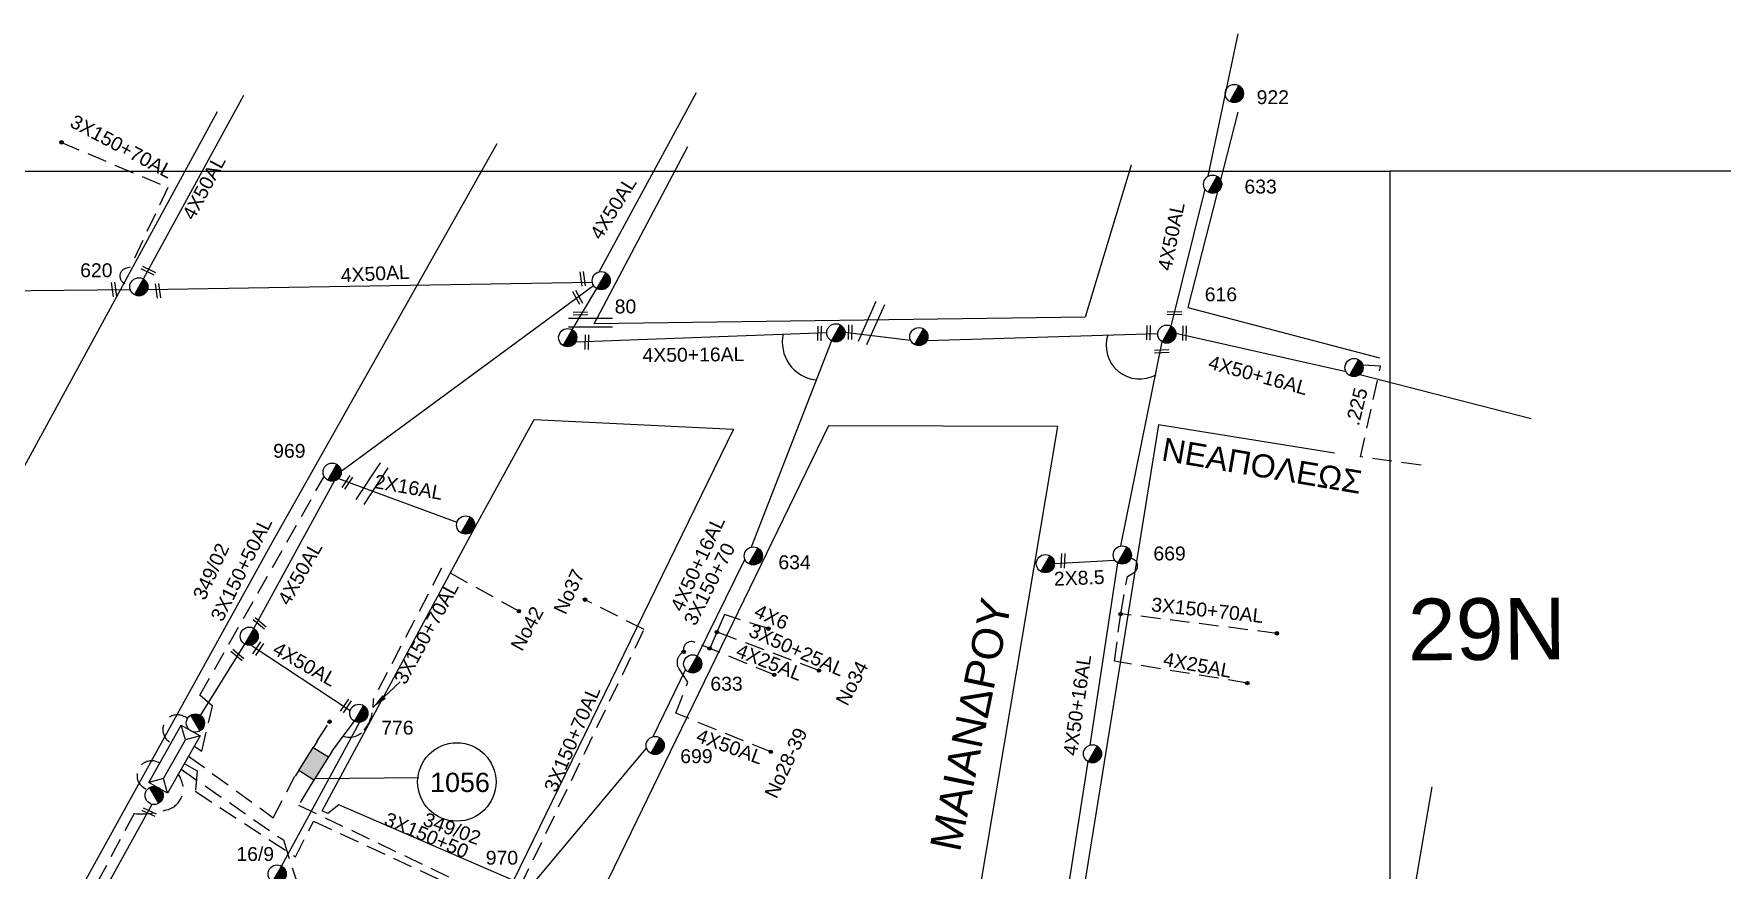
# Model space of a CAD drawing. Header units: millimetres. Extents: x 1905 to 5666, y 713 to 3158.
# Drawn here: x 2743 to 2962.2, y 1645.9 to 1754.5 of the extents above; entities that cross this region are included whole.
import ezdxf
from ezdxf.enums import TextEntityAlignment as Align

# ---------------------------------------------------------------- set-up
doc = ezdxf.new("R2010")
doc.units = ezdxf.units.MM
doc.linetypes.add('DASHED', pattern=[19.05, 12.7, -6.35])
for name, color, linetype in [('Link Box 4 Διευθύνσεων', 7, 'Continuous'), ('Γέφυρες Εναερίου Δικτύου', 7, 'Continuous'), ('Γυμνά εναέρια ΧΤ (1Φ)   2x16AL', 7, 'Continuous'), ('Γυμνά εναέρια ΧΤ (3Φ)   4x50AL', 7, 'Continuous'), ('Γυμνά εναέρια ΧΤ και ΦΟΠ (3Φ)   4x50+16AL', 7, 'Continuous'), ('Επιγραφές - Σχήματα', 7, 'Continuous'), ('Καλώδια ΧΤ   2x8.5', 7, 'DASHED'), ('Καλώδια ΧΤ   3x150+50AL', 7, 'DASHED'), ('Καλώδια ΧΤ   3x150+70AL', 7, 'DASHED'), ('Καλώδια ΧΤ   3x50+25AL', 7, 'DASHED'), ('Καλώδια ΧΤ   4x25AL', 7, 'DASHED'), ('Μηχανική τομή', 7, 'Continuous'), ('Στύλος ΦΜ', 7, 'Continuous'), ('Στύλος ΦΜ @ 1', 7, 'Continuous'), ('Συνδέσεις', 7, 'Continuous'), ('Τομή', 7, 'Continuous'), ('Υποσταθμός εναέριος 2 στύλων', 7, 'Continuous'), ('Υποσταθμός πόλεως', 7, 'Continuous'), ('Υπόβαθρο ΔΕΗ', 7, 'Continuous'), ('Υπόγεια καλώδια Παροχών ΧΤ   4x6', 7, 'DASHED')]:
    doc.layers.add(name, color=color, linetype=linetype)
doc.styles.get("Standard").update_dxf_attribs({"font": 'arial.ttf'})
doc.linetypes.add('SYN_LINE', pattern='A,0.5,-0.0001,["/\\/\\/\\/",Standard,S=0.1,R=0,X=0,Y=-0.05],-0.25', length=0.7501)
doc.dimstyles.new('ISO-25', dxfattribs={"dimtxt": 2.5, "dimasz": 2.5, "dimexe": 1.25, "dimexo": 0.625, "dimtad": 1, "dimtxsty": 'Standard', "dimcen": 2.5, "dimadec": 0, "dimazin": 0, "dimtfac": 1, "dimtmove": 0, "dimatfit": 3, "dimfxl": 1, "dimarcsym": 0})

# ---------------------------------------------------------------- blocks, each defined once
blk = doc.blocks.new('ΥΠΑΡΧΩΝ ΤΣΙΜΕΝΤΕΝΙΟΣ ΣΤΥΛΟΣ')
at = {"layer": 'Στύλος ΦΜ'}
blk.add_hatch(color=7, dxfattribs=at).paths.add_polyline_path([(-1.29, -2.28, 0.574793), (2.62, 0, 0.268822), (1.3, 2.27)])
at = {"layer": 'Στύλος ΦΜ', "color": 7}
blk.add_line((-1.29, -2.28), (1.3, 2.27), dxfattribs=at)
blk.add_circle((0, 0), 2.62, dxfattribs=at)
at = {"layer": 'Στύλος ΦΜ', "flags": 4}
for tag, p in [('ΑΡΙΘΜΟΣ', (-4.68, 8.05)), ('ΤΥΠΟΣ', (-4.91, 3.03))]:
    blk.add_attdef(tag, p, '', height=4, dxfattribs=at)
blk = doc.blocks.new('LINK BOX 4 ΑΝΑΧΩΡΗΣΕΩΝ')
at = {"layer": 'Link Box 4 Διευθύνσεων', "ltscale": 40}
blk.add_hatch(color=256, dxfattribs=at).paths.add_polyline_path([(-3.54, 0), (-3.54, -4.67), (3.54, -4.67), (3.54, 0)])
for p, q in [((-3.54, 0), (-5.33, 0)), ((5.33, 0), (3.54, 0)), ((-3.54, -4.67), (-5.33, -4.67)), ((5.33, -4.67), (3.54, -4.67))]:
    blk.add_line(p, q, dxfattribs=at)
blk.add_lwpolyline([(-3.54, -4.67), (-3.54, 0), (3.54, 0), (3.54, -4.67)], close=True, dxfattribs=at)
blk = doc.blocks.new('ΥΠΟΣΤΑΘΜΟΣ ΕΝΑΕΡΙΟΣ ΕΠΙ 2 ΣΤΥΛΩΝ')
at = {"layer": 'Υποσταθμός εναέριος 2 στύλων', "linetype": 'Continuous'}
for points in [[(-11.97, -2.11, 0.574793), (-8.45, -0.07, 0.268822), (-9.64, 1.98)], [(9.68, -2.15, 0.574793), (13.19, -0.1, 0.268822), (12.01, 1.95)]]:
    blk.add_hatch(color=256, dxfattribs=at).paths.add_polyline_path(points)
for p, q in [((-11.97, -2.11), (-9.64, 1.98)), ((9.68, -2.15), (12.01, 1.95))]:
    blk.add_line(p, q, dxfattribs=at)
for centre in [(-10.81, -0.07), (10.84, -0.1)]:
    blk.add_circle(centre, 2.36, dxfattribs=at)
at = {"layer": 'Υποσταθμός πόλεως', "linetype": 'Continuous', "ltscale": 40}
blk.add_lwpolyline([(-8.57, 2.82), (8.57, 2.82), (8.57, -2.82), (-8.57, -2.82)], close=True, dxfattribs=at)
for points in [[(-5.75, 0), (-8.57, 2.82)], [(-8.57, -2.82), (-5.75, 0)], [(-5.75, 0), (5.75, 0)], [(5.75, 0), (8.57, 2.82)], [(8.57, -2.82), (5.75, 0)]]:
    blk.add_lwpolyline(points, dxfattribs=at)
at = {"layer": 'Υποσταθμός εναέριος 2 στύλων', "ltscale": 40, "flags": 1}
for tag, p in [('ΜΕΤΑΣΧΗΜΑΤΙΣΜΟΣ', (14.09, 2.51)), ('ΙΣΧΥΣ', (14.07, -0.28)), ('ΑΡΙΘΜΟΣ', (14.19, -3))]:
    blk.add_attdef(tag, p, '', height=1.8, dxfattribs=at)
blk = doc.blocks.new('ΤΟΜΗ')
at = {"layer": 'Τομή', "ltscale": 40}
for p, q in [((-5.68, 0), (5.68, 0)), ((5.68, -2.33), (-5.68, -2.33))]:
    blk.add_line(p, q, dxfattribs=at)
blk = doc.blocks.new('_ΣΥΝΔΕΣΗ')
at = {"layer": 'Συνδέσεις', "linetype": 'SYN_LINE', "ltscale": 40}
blk.add_hatch(color=256, dxfattribs=at).paths.add_polyline_path([(0.5, -0.01, 1), (-0.5, -0.01, 1)])
at = {"layer": 'Συνδέσεις'}
blk.add_circle((0, -0.01), 0.5, dxfattribs=at)
blk = doc.blocks.new('ΜΗΧΑΝΙΚΗ ΤΟΜΗ')
at = {"layer": 'Μηχανική τομή', "ltscale": 40}
for p, q in [((-1.89, 0.78), (1.89, 0.78)), ((1.89, 0), (-1.89, 0))]:
    blk.add_line(p, q, dxfattribs=at)

msp = doc.modelspace()

# ---------------------------------------------------------------- linework, layer by layer
at = {"layer": 'Γέφυρες Εναερίου Δικτύου', "color": 190, "linetype": 'DASHED', "ltscale": 0.2}
msp.add_lwpolyline([(2923.09, 1698.52), (2915.25, 1699.57), (2917.84, 1711.34), (2915.53, 1711.47)], dxfattribs=at)
at = {"layer": 'Γέφυρες Εναερίου Δικτύου', "color": 27, "linetype": 'DASHED', "ltscale": 0.2}
msp.add_lwpolyline([(2761.73, 1658.37), (2762.01, 1657.87, -0.474944), (2760.45, 1653.83, -0.095357), (2756.01, 1653.27), (2745.66, 1634.04), (2744.18, 1633.48, 0.611004), (2743.87, 1630.73, 2.100372)], format="xyb", dxfattribs=at)
at = {"layer": 'Γυμνά εναέρια ΧΤ (1Φ)   2x16AL', "color": 30, "ltscale": 0.2}
msp.add_lwpolyline([(2782.56, 1696.76), (2797.92, 1691.09)], dxfattribs=at)
at = {"layer": 'Γυμνά εναέρια ΧΤ (3Φ)   4x50AL', "color": 190}
for points in [[(2895.44, 1735.99), (2899.36, 1754.49)], [(2890.66, 1716.54), (2895.04, 1734.33)]]:
    msp.add_lwpolyline(points, dxfattribs=at)
at = {"layer": 'Γυμνά εναέρια ΧΤ (3Φ)   4x50AL', "color": 87}
for points in [[(2757.21, 1722.67), (2770.25, 1746.53)], [(2816.39, 1723.6), (2829.03, 1746.87)], [(2729.8, 1721.06), (2755.49, 1721.32)], [(2757.75, 1721.3), (2815.48, 1722.27)], [(2782.89, 1697.73), (2815.64, 1721.84)], [(2812.89, 1716.08), (2816.07, 1721.43)]]:
    msp.add_lwpolyline(points, dxfattribs=at)
at = {"layer": 'Γυμνά εναέρια ΧΤ (3Φ)   4x50AL', "color": 30, "ltscale": 0.2}
for points in [[(2771.53, 1677.32), (2782.03, 1696.45)], [(2764.63, 1666), (2770.36, 1675.28)], [(2771.2, 1675.15), (2784.06, 1666.65)]]:
    msp.add_lwpolyline(points, dxfattribs=at)
at = {"layer": 'Γυμνά εναέρια ΧΤ (3Φ)   4x50AL', "color": 151, "linetype": 'DASHED', "ltscale": 0.2}
msp.add_lwpolyline([(2838.66, 1661.3), (2826.34, 1666.3), (2827.9, 1670.32), (2826.75, 1672.06, -0.461839), (2827.36, 1674.26, 0.348575)], format="xyb", dxfattribs=at)
at = {"layer": 'Γυμνά εναέρια ΧΤ (3Φ)   4x50AL', "color": 2, "ltscale": 0.2}
msp.add_lwpolyline([(2745.38, 1631.01), (2758.35, 1654.48)], dxfattribs=at)
at = {"layer": 'Γυμνά εναέρια ΧΤ (3Φ)   4x50AL', "color": 2, "linetype": 'DASHED', "ltscale": 0.2}
msp.add_arc((2758.28, 1658.23), 1.9, 56.9333, 252.6323, dxfattribs=at)
at = {"layer": 'Γυμνά εναέρια ΧΤ και ΦΟΠ (3Φ)   4x50+16AL', "color": 151, "linetype": 'Continuous'}
for points in [[(2813.35, 1714.52), (2845.93, 1715.71)], [(2846.53, 1714.65), (2836.11, 1687.86)], [(2805.93, 1641.89), (2822.54, 1661.78)]]:
    msp.add_lwpolyline(points, dxfattribs=at)
at = {"layer": 'Γυμνά εναέρια ΧΤ και ΦΟΠ (3Φ)   4x50+16AL', "color": 190, "linetype": 'Continuous'}
for points in [[(2848.28, 1715.76), (2856.81, 1714.72)], [(2858.95, 1714.68), (2888.9, 1715.6)], [(2884.13, 1688.01), (2889.5, 1714.49)], [(2891.25, 1715.64), (2913.35, 1710.64)], [(2915.15, 1710.27), (2937.38, 1704.57)], [(2880.14, 1662.18), (2883.72, 1685.82)], [(2876.53, 1638.75), (2879.86, 1660.02)]]:
    msp.add_lwpolyline(points, dxfattribs=at)
at = {"layer": 'Γυμνά εναέρια ΧΤ και ΦΟΠ (3Φ)   4x50+16AL', "color": 151}
for points in [[(2835.3, 1686.31), (2829.11, 1673.73)], [(2827.6, 1671.98), (2823.34, 1663.26)]]:
    msp.add_lwpolyline(points, dxfattribs=at)
at = {"layer": 'Γυμνά εναέρια ΧΤ και ΦΟΠ (3Φ)   4x50+16AL', "color": 30, "ltscale": 0.2}
msp.add_lwpolyline([(2775.15, 1646.47), (2785.28, 1665.12)], dxfattribs=at)
at = {"layer": 'Επιγραφές - Σχήματα', "ltscale": 0.2}
msp.add_line((2779.43, 1657.83), (2792.96, 1657.98), dxfattribs=at)
at = {"layer": 'Επιγραφές - Σχήματα'}
msp.add_lwpolyline([(1913.02, 1736.66), (2919.02, 1736.66), (2919.02, 736.68), (1913.02, 736.68)], close=True, dxfattribs=at)
at = {"layer": 'Επιγραφές - Σχήματα', "ltscale": 10}
msp.add_lwpolyline([(2919.02, 736.68), (3158.89, 736.68), (3158.89, 1736.66), (2919.02, 1736.66)], dxfattribs=at)
at = {"layer": 'Επιγραφές - Σχήματα', "ltscale": 0.2}
msp.add_circle((2797.9, 1657.38), 5.09, dxfattribs=at)
for centre, radius, start, end in [((2845.08, 1714.45), 4.92, 167.2074, 262.9797), ((2886.56, 1714.04), 4.36, 161.8795, 299.1874)]:
    msp.add_arc(centre, radius, start, end, dxfattribs=at)
at = {"layer": 'Επιγραφές - Σχήματα', "color": 30, "linetype": 'DASHED', "ltscale": 0.2}
msp.add_arc((2761.64, 1664.18), 1.91, 46.2952, 244.9875, dxfattribs=at)
at = {"layer": 'Καλώδια ΧΤ   2x8.5', "color": 190, "linetype": 'Continuous', "ltscale": 0.2}
msp.add_lwpolyline([(2875.5, 1685.73), (2883.33, 1686.18)], dxfattribs=at)
at = {"layer": 'Καλώδια ΧΤ   3x150+50AL', "color": 87, "ltscale": 0.2}
msp.add_lwpolyline([(2763.8, 1662.02), (2764.79, 1661.37), (2766.18, 1667.23), (2764.54, 1668.65), (2780.68, 1697.05)], dxfattribs=at)
at = {"layer": 'Καλώδια ΧΤ   3x150+50AL', "color": 6, "ltscale": 0.2}
for points in [[(2779.74, 1662.63), (2781.38, 1665.21)], [(2781.72, 1661.37), (2783.13, 1663.32), (2784.6, 1665.27)], [(2763.08, 1660.75), (2774.05, 1652.73), (2776.89, 1658.13)]]:
    msp.add_lwpolyline(points, dxfattribs=at)
at = {"layer": 'Καλώδια ΧΤ   3x150+50AL', "color": 190, "ltscale": 0.2}
msp.add_lwpolyline([(2762.52, 1659.77), (2764.18, 1658.83), (2763.95, 1656.17), (2776.94, 1647.67), (2779.31, 1652.28), (2801.49, 1642.04), (2801.63, 1640.47, 0.267406), (2802.34, 1639.44), (2804.43, 1640.12)], format="xyb", dxfattribs=at)
at = {"layer": 'Καλώδια ΧΤ   3x150+70AL', "color": 87, "ltscale": 0.2}
msp.add_lwpolyline([(2746.5, 1740.42), (2760.39, 1734.55), (2755.49, 1724.2), (2754.9, 1724.03, 1.037626), (2755.53, 1722.08, 2.050658)], format="xyb", dxfattribs=at)
at = {"layer": 'Καλώδια ΧΤ   3x150+70AL', "color": 190, "ltscale": 0.2}
msp.add_lwpolyline([(2904.37, 1676.67), (2884.1, 1679.21), (2884.97, 1684.03), (2885.87, 1684.63, 0.72626), (2885.38, 1686.38, 1.042289)], format="xyb", dxfattribs=at)
at = {"layer": 'Καλώδια ΧΤ   3x150+70AL', "color": 6, "ltscale": 0.2}
msp.add_lwpolyline([(2805.96, 1679.54), (2795.93, 1685.12), (2787.04, 1668.09), (2787, 1667.05, -0.16923), (2785.84, 1664.09, -0.310382), (2783.13, 1663.32, -4.537213)], format="xyb", dxfattribs=at)
msp.add_lwpolyline([(2778.86, 1656.88), (2777.35, 1654.39), (2802.78, 1642.24), (2806.16, 1643.85), (2822.22, 1677.17), (2814.55, 1681.04)], dxfattribs=at)
at = {"layer": 'Καλώδια ΧΤ   3x150+70AL', "color": 151, "ltscale": 0.2}
msp.add_lwpolyline([(2762.1, 1659.03), (2775.38, 1649.85), (2776.99, 1644.79), (2801.61, 1634.19), (2809.67, 1630.69), (2799.98, 1610.94), (2796.83, 1604.53), (2796.97, 1603.75, -0.491113), (2795.76, 1602.42, -10.054963)], format="xyb", dxfattribs=at)
at = {"layer": 'Καλώδια ΧΤ   3x50+25AL', "color": 151, "ltscale": 0.2}
msp.add_lwpolyline([(2844.92, 1671.85), (2831.66, 1676.83), (2830.73, 1674.72)], dxfattribs=at)
at = {"layer": 'Καλώδια ΧΤ   4x25AL', "color": 190, "ltscale": 0.2}
msp.add_lwpolyline([(2900.54, 1670.22), (2883.29, 1673.05), (2884.1, 1679.21)], dxfattribs=at)
at = {"layer": 'Καλώδια ΧΤ   4x25AL', "color": 151, "ltscale": 0.2}
msp.add_lwpolyline([(2828.86, 1675.48, 0.989764), (2827.84, 1673.66)], format="xyb", dxfattribs=at)
msp.add_lwpolyline([(2839.11, 1671.29), (2828.86, 1675.48)], dxfattribs=at)
at = {"layer": 'Υπόβαθρο ΔΕΗ', "ltscale": 0.2}
for points in [[(2766.79, 1744.38), (2717.91, 1654.69), (2595.83, 1434.81), (2540.5, 1333.71)], [(2899.32, 1744.32), (2892.83, 1718.96), (2917.68, 1712.44)], [(2885.46, 1737.43), (2879.5, 1717.69), (2815.73, 1716.85), (2827.88, 1739.87)]]:
    msp.add_lwpolyline(points, dxfattribs=at)
for points in [[(2803.1, 1740.21), (2773.89, 1688.43), (2729.84, 1608.77), (2699.01, 1555.74), (2658.59, 1482.59), (2612.82, 1398.31), (2554.47, 1290.86, 0.030837), (2594.51, 1311.8, 0.084575), (2621.27, 1337.55, 0.063403), (2639.63, 1371.23, 0.02973), (2652.49, 1411.78, 0.036632), (2655.75, 1440.11, 0.023476), (2654.28, 1474.66, -0.749229)], [(2911.87, 1700.05), (2889, 1703.73), (2878.23, 1636.84, -0.34035), (2888.13, 1621.37), (2917.07, 1613.28), (2924.52, 1656.73)]]:
    msp.add_lwpolyline(points, format="xyb", dxfattribs=at)
msp.add_lwpolyline([(2807.95, 1704.43), (2833.82, 1703.18), (2805.27, 1644.6), (2782.59, 1654.4), (2781.14, 1653.27), (2780.42, 1653.65), (2799.95, 1689.84)], close=True, dxfattribs=at)
msp.add_lwpolyline([(2875.94, 1703.51), (2846.14, 1703.61), (2814.61, 1638.65), (2849.94, 1624.41, -0.384091), (2865.1, 1639.23)], format="xyb", close=True, dxfattribs=at)
at = {"layer": 'Υπόγεια καλώδια Παροχών ΧΤ   4x6', "color": 151, "ltscale": 0.2}
msp.add_lwpolyline([(2838.36, 1677.28), (2832.67, 1679.1), (2831.66, 1676.83)], dxfattribs=at)

# ---------------------------------------------------------------- block references
at = {"layer": 'Link Box 4 Διευθύνσεων', "xscale": 0.5, "yscale": 0.5, "zscale": 0.5, "rotation": 57.6109329178686}
msp.add_blockref('LINK BOX 4 ΑΝΑΧΩΡΗΣΕΩΝ', (2778.32, 1660.38), dxfattribs=at)
at = {"layer": 'Μηχανική τομή'}
for p, xscale, yscale, zscale, rotation in [((2757.94, 1723.91), 0.4999999999999284, 0.4999999999999284, 0.4999999999999284, 154.323201006322), ((2814.42, 1722.72), 0.4999999999999885, 0.4999999999999885, 0.4999999999999885, 98.0175325499611), ((2753.59, 1721.33), 0.4999999999999885, 0.4999999999999885, 0.4999999999999885, 98.0175325499611), ((2759.3, 1721.15), 0.4999999999999885, 0.4999999999999885, 0.4999999999999885, 98.0175325499611), ((2813.75, 1720.37), 0.4999999999999883, 0.4999999999999883, 0.4999999999999883, 119.0517074191612), ((2813.94, 1718.38), 0.4999999999998445, 0.4999999999998445, 0.4999999999998445, 181.4965412645844), ((2845.19, 1715.6), 0.4999999999998017, 0.4999999999998017, 0.4999999999998017, 89.05950926414522), ((2849.18, 1715.75), 0.4999999999998017, 0.4999999999998017, 0.4999999999998017, 89.05950926414522), ((2887.9, 1715.69), 0.4999999999998017, 0.4999999999998017, 0.4999999999998017, 89.05950926414522), ((2891.07, 1718.42), 0.4999999999998445, 0.4999999999998445, 0.4999999999998445, 181.4965412645844), ((2892.56, 1715.64), 0.4999999999998017, 0.4999999999998017, 0.4999999999998017, 89.05950926414522), ((2814.98, 1714.47), 0.4999999999998017, 0.4999999999998017, 0.4999999999998017, 89.05950926414522), ((2889.42, 1713.47), 0.4999999999998445, 0.4999999999998445, 0.4999999999998445, 181.4965412645844), ((2783.85, 1696.16), 0.5000000000001674, 0.5000000000001674, 0.5000000000001674, 56.03477121462554), ((2876.8, 1686.08), 0.5000000000003677, 0.5000000000003677, 0.5000000000003677, 86.24501227065552), ((2772.19, 1677.82), 0.5000000000001372, 0.5000000000001372, 0.5000000000001372, 319.7703392608309), ((2772.27, 1674.59), 0.5000000000001674, 0.5000000000001674, 0.5000000000001674, 56.03477121462554), ((2769.29, 1673.71), 0.500000000000137, 0.500000000000137, 0.500000000000137, 319.7703392608309), ((2783.66, 1667.12), 0.5000000000001674, 0.5000000000001674, 0.5000000000001674, 56.03477121462554), ((2758.02, 1653.63), 0.5000000000003655, 0.5000000000003655, 0.5000000000003655, 155.3176553917127)]:
    msp.add_blockref('ΜΗΧΑΝΙΚΗ ΤΟΜΗ', p, dxfattribs=dict(at, xscale=xscale, yscale=yscale, zscale=zscale, rotation=rotation))
at = {"layer": 'Στύλος ΦΜ @ 1', "ltscale": 40}
ref = msp.add_blockref('ΥΠΑΡΧΩΝ ΤΣΙΜΕΝΤΕΝΙΟΣ ΣΤΥΛΟΣ', (2898.85, 1746.74), dxfattribs=dict(at, xscale=0.4499999999998181, yscale=0.4499999999998181, zscale=0.4499999999998181))
ref.add_attrib('ΤΥΠΟΣ', '922', (2901.74, 1745.36), dxfattribs={"layer": 'Στύλος ΦΜ', "height": 1.8, "flags": 4})
ref = msp.add_blockref('ΥΠΑΡΧΩΝ ΤΣΙΜΕΝΤΕΝΙΟΣ ΣΤΥΛΟΣ', (2896.03, 1734.97), dxfattribs=dict(at, xscale=0.4499999999998181, yscale=0.4499999999998181, zscale=0.4499999999998181))
ref.add_attrib('ΤΥΠΟΣ', '633', (2900.16, 1733.76), dxfattribs={"layer": 'Στύλος ΦΜ', "height": 1.8, "flags": 4})
ref = msp.add_blockref('ΥΠΑΡΧΩΝ ΤΣΙΜΕΝΤΕΝΙΟΣ ΣΤΥΛΟΣ', (2756.62, 1721.65), dxfattribs=dict(at, xscale=0.4499999999998181, yscale=0.4499999999998181, zscale=0.4499999999998181))
ref.add_attrib('ΤΥΠΟΣ', '620', (2749, 1722.9), dxfattribs={"layer": 'Στύλος ΦΜ', "height": 1.8, "flags": 4})
at = {"layer": 'Στύλος ΦΜ @ 1', "ltscale": 40, "xscale": 0.4499999999998181, "yscale": 0.4499999999998181, "zscale": 0.4499999999998181}
for p in [(2816.65, 1722.45), (2847.11, 1715.68), (2857.89, 1715.19), (2914.39, 1711.17), (2799.04, 1690.73), (2874.32, 1685.72), (2770.95, 1676.3), (2880.44, 1661.04)]:
    msp.add_blockref('ΥΠΑΡΧΩΝ ΤΣΙΜΕΝΤΕΝΙΟΣ ΣΤΥΛΟΣ', p, dxfattribs=at)
at = {"layer": 'Στύλος ΦΜ @ 1', "ltscale": 40}
ref = msp.add_blockref('ΥΠΑΡΧΩΝ ΤΣΙΜΕΝΤΕΝΙΟΣ ΣΤΥΛΟΣ', (2890.08, 1715.51), dxfattribs=dict(at, xscale=0.4499999999998181, yscale=0.4499999999998181, zscale=0.4499999999998181))
ref.add_attrib('ΤΥΠΟΣ', '616', (2895.01, 1719.77), dxfattribs={"layer": 'Στύλος ΦΜ', "height": 1.8, "flags": 4})
ref = msp.add_blockref('ΥΠΑΡΧΩΝ ΤΣΙΜΕΝΤΕΝΙΟΣ ΣΤΥΛΟΣ', (2812.3, 1715.05), dxfattribs=dict(at, xscale=0.4499999999998181, yscale=0.4499999999998181, zscale=0.4499999999998181))
ref.add_attrib('ΑΡΙΘΜΟΣ', '80', (2818.4, 1718.2), dxfattribs={"layer": 'Στύλος ΦΜ', "height": 1.8, "flags": 4})
ref = msp.add_blockref('ΥΠΑΡΧΩΝ ΤΣΙΜΕΝΤΕΝΙΟΣ ΣΤΥΛΟΣ', (2781.72, 1697.59), dxfattribs=dict(at, xscale=0.4499999999998181, yscale=0.4499999999998181, zscale=0.4499999999998181))
ref.add_attrib('ΤΥΠΟΣ', '969', (2774.06, 1699.46), dxfattribs={"layer": 'Στύλος ΦΜ', "height": 1.8, "flags": 4})
ref = msp.add_blockref('ΥΠΑΡΧΩΝ ΤΣΙΜΕΝΤΕΝΙΟΣ ΣΤΥΛΟΣ', (2884.3, 1686.84), dxfattribs=dict(at, xscale=0.4499999999998181, yscale=0.4499999999998181, zscale=0.4499999999998181))
ref.add_attrib('ΤΥΠΟΣ', '669', (2888.34, 1686.14), dxfattribs={"layer": 'Στύλος ΦΜ', "height": 1.8, "flags": 4})
ref = msp.add_blockref('ΥΠΑΡΧΩΝ ΤΣΙΜΕΝΤΕΝΙΟΣ ΣΤΥΛΟΣ', (2836.4, 1686.72), dxfattribs=dict(at, xscale=0.4499999999998181, yscale=0.4499999999998181, zscale=0.4499999999998181))
ref.add_attrib('ΤΥΠΟΣ', '634', (2839.65, 1685), dxfattribs={"layer": 'Στύλος ΦΜ', "height": 1.8, "flags": 4})
ref = msp.add_blockref('ΥΠΑΡΧΩΝ ΤΣΙΜΕΝΤΕΝΙΟΣ ΣΤΥΛΟΣ', (2828.53, 1672.71), dxfattribs=dict(at, xscale=0.4499999999998181, yscale=0.4499999999998181, zscale=0.4499999999998181))
ref.add_attrib('ΤΥΠΟΣ', '633', (2830.82, 1669.23), dxfattribs={"layer": 'Στύλος ΦΜ', "height": 1.8, "flags": 4})
ref = msp.add_blockref('ΥΠΑΡΧΩΝ ΤΣΙΜΕΝΤΕΝΙΟΣ ΣΤΥΛΟΣ', (2785.18, 1666.3), dxfattribs=dict(at, xscale=0.4499999999998181, yscale=0.4499999999998181, zscale=0.4499999999998181))
ref.add_attrib('ΤΥΠΟΣ', '776', (2788.09, 1663.53), dxfattribs={"layer": 'Στύλος ΦΜ', "height": 1.8, "flags": 4})
ref = msp.add_blockref('ΥΠΑΡΧΩΝ ΤΣΙΜΕΝΤΕΝΙΟΣ ΣΤΥΛΟΣ', (2823.66, 1662.12), dxfattribs=dict(at, xscale=0.4499999999998181, yscale=0.4499999999998181, zscale=0.4499999999998181))
ref.add_attrib('ΤΥΠΟΣ', '699', (2826.91, 1659.83), dxfattribs={"layer": 'Στύλος ΦΜ', "height": 1.8, "flags": 4})
ref = msp.add_blockref('ΥΠΑΡΧΩΝ ΤΣΙΜΕΝΤΕΝΙΟΣ ΣΤΥΛΟΣ', (2774.57, 1645.44), dxfattribs=dict(at, xscale=0.4499999999998181, yscale=0.4499999999998181, zscale=0.4499999999998181))
ref.add_attrib('ΤΥΠΟΣ', '16/9', (2769.28, 1647.13), dxfattribs={"layer": 'Στύλος ΦΜ', "height": 1.8, "flags": 4})
ref = msp.add_blockref('ΥΠΑΡΧΩΝ ΤΣΙΜΕΝΤΕΝΙΟΣ ΣΤΥΛΟΣ', (2805.34, 1640.87), dxfattribs=dict(at, xscale=0.4499999999998181, yscale=0.4499999999998181, zscale=0.4499999999998181))
ref.add_attrib('ΤΥΠΟΣ', '970', (2801.66, 1646.65), dxfattribs={"layer": 'Στύλος ΦΜ', "height": 1.8, "flags": 4})
at = {"layer": 'Συνδέσεις', "xscale": 0.4499999999998181, "yscale": 0.4499999999998181, "zscale": 0.4499999999998181}
for p in [(2746.58, 1740.41), (2805.96, 1679.55), (2814.55, 1681.05), (2884.08, 1679.18), (2831.66, 1676.84), (2838.37, 1677.29), (2830.73, 1674.72), (2904.37, 1676.68), (2827.36, 1674.27), (2839.11, 1671.3), (2844.92, 1671.85), (2900.54, 1670.22), (2781.38, 1665.21), (2838.66, 1661.31)]:
    msp.add_blockref('_ΣΥΝΔΕΣΗ', p, dxfattribs=at)
at = {"layer": 'Τομή'}
for p, xscale, yscale, zscale, rotation in [((2851.2, 1717.2), 0.4999999999999951, 0.4999999999999951, 0.4999999999999951, 65.7259347710632), ((2786.42, 1696.42), 0.4999999999998916, 0.4999999999998916, 0.4999999999998916, 56.28503113876763)]:
    msp.add_blockref('ΤΟΜΗ', p, dxfattribs=dict(at, xscale=xscale, yscale=yscale, zscale=zscale, rotation=rotation))
at = {"layer": 'Τομή', "xscale": 0.5, "yscale": 0.5, "zscale": 0.5}
msp.add_blockref('ΤΟΜΗ', (2815.26, 1717.57), dxfattribs=at)
at = {"layer": 'Υποσταθμός εναέριος 2 στύλων', "xscale": 0.4999999999999166, "yscale": 0.4999999999999166, "zscale": 0.4999999999999166, "rotation": 60.39979165714338}
msp.add_blockref('ΥΠΟΣΤΑΘΜΟΣ ΕΝΑΕΡΙΟΣ ΕΠΙ 2 ΣΤΥΛΩΝ', (2761.24, 1660.35), dxfattribs=at)

# ---------------------------------------------------------------- texts
at = {"layer": 'Γυμνά εναέρια ΧΤ (1Φ)   2x16AL', "ltscale": 0.2}
msp.add_text('2X16AL', height=1.8, rotation=349.8846, dxfattribs=at).set_placement((2791.64, 1695.65), align=Align.MIDDLE)
at = {"layer": 'Γυμνά εναέρια ΧΤ (3Φ)   4x50AL', "ltscale": 0.2}
for rotation, p in [(61.836, (2765.06, 1734.54)), (57.9704, (2818.2, 1731.89)), (78.5308, (2890.65, 1728.2)), (2.8959, (2787.31, 1723.37)), (60.3178, (2777.54, 1684.48)), (330.3733, (2778.17, 1672.68)), (340.132, (2833.35, 1661.99))]:
    msp.add_text('4X50AL', height=1.8, rotation=rotation, dxfattribs=at).set_placement(p, align=Align.MIDDLE)
at = {"layer": 'Γυμνά εναέρια ΧΤ και ΦΟΠ (3Φ)   4x50+16AL', "ltscale": 0.2}
for rotation, p in [(0.5349, (2828.62, 1712.85)), (344.6699, (2901.95, 1710.18)), (64.8958, (2829.16, 1685.71)), (81.8099, (2878.45, 1667.37))]:
    msp.add_text('4X50+16AL', height=1.8, rotation=rotation, dxfattribs=at).set_placement(p, align=Align.MIDDLE)
at = {"layer": 'Επιγραφές - Σχήματα', "ltscale": 0.2, "attachment_point": 1}
for s, insert, char_height, width, rotation in [('.225', (2913.26, 1703.95), 1.8, 6.948, 76.0944), ('ΝEΑΠΟΛΕΩΣ', (2889.77, 1702.1), 3, 29.1423, 350.381), ('349/02', (2763.55, 1681.6), 1.8, 6.948, 65.1541), ('Νο37', (2810.38, 1679.74), 1.8, 6.948, 65.1541), ('Νο42', (2804.79, 1675.09), 1.8, 6.948, 61.4122), ('ΜΑΙΑΝΔΡΟΥ', (2859.28, 1648.98), 4, 29.1423, 78.2596), ('29Ν', (2921.35, 1681.16), 8, 29.1423, 0.4088), ('Νο34', (2847.01, 1667.97), 1.8, 6.948, 62.1407), ('Νο28-39', (2837.78, 1655.86), 1.8, 6.948, 65.0401), ('349/02', (2793.98, 1653.49), 1.8, 6.948, 339.9655)]:
    msp.add_mtext(s, dxfattribs=dict(at, insert=insert, char_height=char_height, width=width, rotation=rotation))
at = {"layer": 'Επιγραφές - Σχήματα', "ltscale": 0.2, "insert": (2794.43, 1658.58), "char_height": 2.5, "width": 9.1045, "attachment_point": 1}
msp.add_mtext('1056', dxfattribs=at)
at = {"layer": 'Καλώδια ΧΤ   2x8.5', "ltscale": 0.2}
msp.add_text('2X8.5', height=1.8, rotation=2.2885, dxfattribs=at).set_placement((2878.71, 1683.87), align=Align.MIDDLE)
at = {"layer": 'Καλώδια ΧΤ   3x150+50AL', "ltscale": 0.2}
for s, rotation, p in [('3X150+50AL', 63.4134, (2769.92, 1684.99)), ('3X150+50', 337.2682, (2793.97, 1650.47))]:
    msp.add_text(s, height=1.8, rotation=rotation, dxfattribs=at).set_placement(p, align=Align.MIDDLE)
at = {"layer": 'Καλώδια ΧΤ   3x150+70AL', "ltscale": 0.2}
for rotation, p in [(331.9498, (2754.39, 1739.87)), (61.3669, (2793.93, 1676.74)), (353.9407, (2895.35, 1679.68)), (66.6248, (2812.87, 1662.97))]:
    msp.add_text('3X150+70AL', height=1.8, rotation=rotation, dxfattribs=at).set_placement(p, align=Align.MIDDLE)
at = {"layer": 'Καλώδια ΧΤ   3x150+70AL', "ltscale": 0.2, "insert": (2827.27, 1678.34), "char_height": 1.8, "width": 6.7453, "attachment_point": 1, "rotation": 63.0058}
msp.add_mtext('3Χ150+70', dxfattribs=at)
at = {"layer": 'Καλώδια ΧΤ   3x50+25AL', "ltscale": 0.2}
msp.add_text('3X50+25AL', height=1.8, rotation=336.1597, dxfattribs=at).set_placement((2842.05, 1674.53), align=Align.MIDDLE)
at = {"layer": 'Καλώδια ΧΤ   4x25AL', "ltscale": 0.2}
for rotation, p in [(338.6053, (2838.49, 1672.93)), (349.6706, (2894.08, 1672.57))]:
    msp.add_text('4X25AL', height=1.8, rotation=rotation, dxfattribs=at).set_placement(p, align=Align.MIDDLE)
at = {"layer": 'Υπόγεια καλώδια Παροχών ΧΤ   4x6', "ltscale": 0.2}
msp.add_text('4X6', height=1.8, rotation=336.0575, dxfattribs=at).set_placement((2838.77, 1678.82), align=Align.MIDDLE)

# ---------------------------------------------------------------- leaders
at = {"layer": 'Επιγραφές - Σχήματα', "ltscale": 40}
msp.add_leader([(2787, 1667.05), (2790.54, 1670.37)], dimstyle='ISO-25', override={"dimasz": 2, "dimtad": 0}, dxfattribs=at)

doc.saveas('drawing.dxf')
